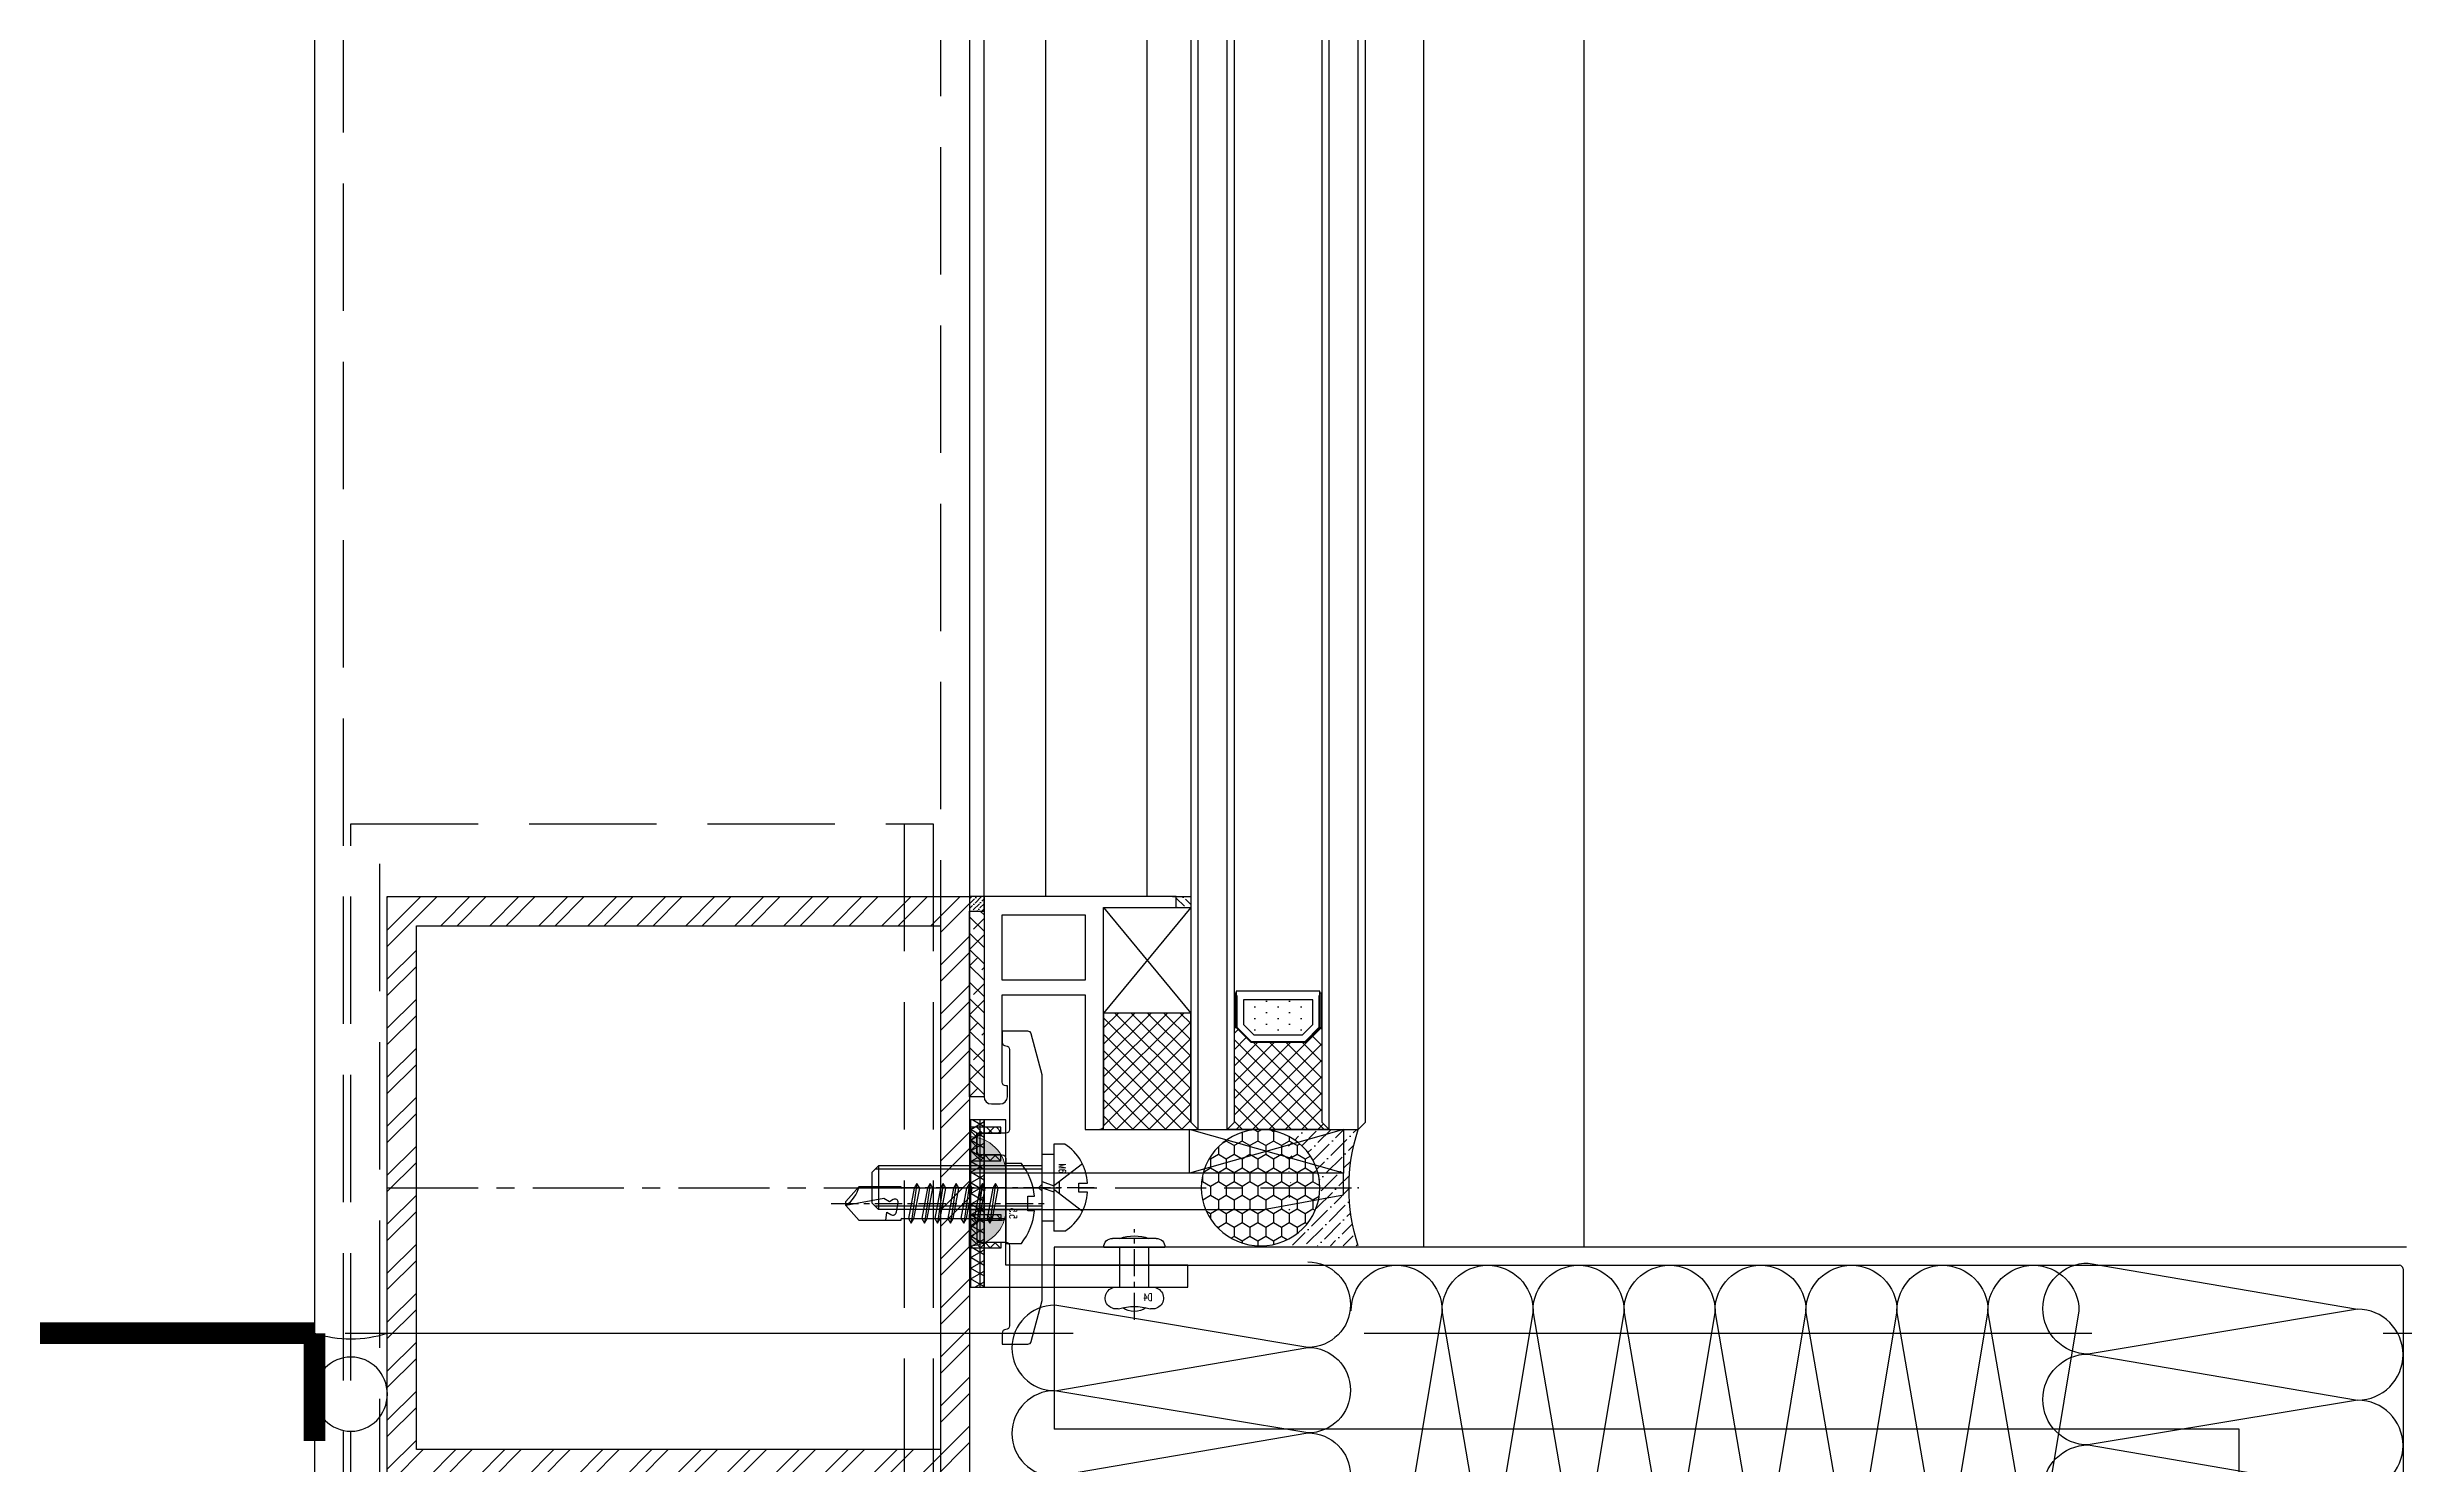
# Model space of a CAD drawing. Extents: x 220580 to 2027826, y -309201 to 71987.
# Drawn here: x 390046.3 to 390370.3, y -165297.4 to -165102.6 of the extents above; entities that cross this region are included whole.
import ezdxf
from ezdxf.enums import TextEntityAlignment as Align

# ---------------------------------------------------------------- set-up
doc = ezdxf.new("R2010")
doc.units = 0
for name, pattern in [('AUSGEZOGEN', [0]), ('CENTER', [2, 1.25, -0.25, 0.25, -0.25]), ('DASH', [0.35, 0.25, -0.1]), ('ZN-CENTER', [2, 1.25, -0.25, 0.25, -0.25]), ('ZN-DASH', [0.35, 0.25, -0.1]), ('ZN-DOT', [0.25, 0, -0.25])]:
    doc.linetypes.add(name, pattern=pattern)
for name, color, linetype in [('!ZN1-填充-8', 8, 'Continuous'), ('!ZN3-玻璃幕墙-4', 4, 'Continuous'), ('!ZN3-铝板幕墙-3', 3, 'Continuous'), ('!ZN4-辅助材料-1', 1, 'Continuous'), ('!ZN4-配件-11', 11, 'Continuous'), ('!ZN5-钢材投影-40', 40, 'Continuous'), ('!ZN5-铝材投影-112', 112, 'Continuous'), ('!ZN5-铝材断面-6', 6, 'Continuous'), ('!ZN6-层高线-8', 8, 'ZN-DOT'), ('!ZN6-虚线-8', 8, 'ZN-DASH'), ('2钢材断面', 2, 'Continuous'), ('A_Hatch', 8, 'Continuous'), ('DIM', 173, 'Continuous'), ('Fill', 8, 'Continuous'), ('ZX', 240, 'CENTER'), ('型材截面颜色', 253, 'Continuous'), ('焊缝', 8, 'Continuous')]:
    doc.layers.add(name, color=color, linetype=linetype)
for name, color, linetype, lineweight in [('0CABR-填充', 8, 'Continuous', 5), ('0CABR-密封材料、垫片', 195, 'Continuous', 9), ('0填充', 8, 'Continuous', 13)]:
    doc.layers.add(name, color=color, linetype=linetype, lineweight=lineweight)
doc.styles.add('DHTEXT-1', font='ROMANS.shx', dxfattribs={"width": 0.7, "bigfont": 'CHINESE.shx'})
doc.dimstyles.new('ZN200', dxfattribs={"dimscale": 200, "dimtxt": 2.5, "dimasz": 1.5, "dimexe": 1, "dimexo": 2, "dimgap": 0.9, "dimtad": 1, "dimdec": 0, "dimdsep": 46, "dimtxsty": 'DHTEXT-1', "dimblk": 'ARCHTICK', "dimcen": 2.5, "dimclrd": 173, "dimclre": 173, "dimclrt": 7, "dimazin": 2, "dimtfac": 1, "dimtdec": 0, "dimtix": 1, "dimtmove": 2, "dimatfit": 3, "dimfxl": 0, "dimtolj": 1, "dimtzin": 0, "dimarcsym": 0})

# ---------------------------------------------------------------- blocks, each defined once
blk = doc.blocks.new('_ArchTick')
at = {"color": 0, "linetype": 'ByBlock', "const_width": 0.4}
blk.add_lwpolyline([(-0.5, -0.5), (0.5, 0.5)], dxfattribs=at)
blk = doc.blocks.new('*D628')
at = {"layer": 'Defpoints', "color": 0, "ltscale": 2, "transparency": 16777216}
for p in [(390241.3005272142, -162879.3509701755), (391326.3661536098, -162879.3509701755), (390241.3005272142, -165279.3509701755)]:
    blk.add_point(p, dxfattribs=at)
at = {"layer": 'DIM', "color": 173, "linetype": 'ByBlock', "lineweight": -2, "ltscale": 2, "transparency": 16777216}
for p, q in [((390641.3005272142, -162879.3509701755), (391526.3661536098, -162879.3509701755)), ((391326.3661536098, -165279.3509701755), (391326.3661536098, -162879.3509701755)), ((390641.3005272142, -165279.3509701755), (391526.3661536098, -165279.3509701755))]:
    blk.add_line(p, q, dxfattribs=at)
at = {"layer": 'DIM', "color": 173, "lineweight": -2, "ltscale": 2, "transparency": 16777216, "xscale": 300, "yscale": 300, "zscale": 300}
for p, rotation in [((391326.3661536098, -162879.3509701755), 90), ((391326.3661536098, -165279.3509701755), 270)]:
    blk.add_blockref('_ArchTick', p, dxfattribs=dict(at, rotation=rotation))
at = {"layer": 'DIM', "color": 7, "ltscale": 2, "transparency": 16777216, "insert": (390896.3661536097, -164079.3509701756), "char_height": 500, "attachment_point": 5, "rotation": 90, "style": 'DHTEXT-1'}
blk.add_mtext('\\A1;2400', dxfattribs=at)
blk = doc.blocks.new('20250822090122')
at = {"layer": 'A_Hatch'}
h = blk.add_hatch(dxfattribs=at)
h.set_pattern_fill('ANSI32', color=256)
h.set_pattern_definition([(45, (-80, -40), (-3.367596045400933, 3.367596045400933), []), (45, (-77.75493500000448, -40), (-3.367596045400933, 3.367596045400933), [])])
h.paths.add_polyline_path([(0, 40), (-80, 40), (-80, -40), (0, -40)])
h.paths.add_polyline_path([(-4, 36), (-4, -36), (-76, -36), (-76, 36)], flags=16)
at = {"layer": '2钢材断面'}
for points in [[(-80, 40), (0, 40), (0, -40), (-80, -40)], [(-76, 36), (-4, 36), (-4, -36), (-76, -36)]]:
    blk.add_lwpolyline(points, close=True, dxfattribs=at)
blk = doc.blocks.new('20230625105620')
at = {"layer": '0CABR-填充'}
h = blk.add_hatch(dxfattribs=at)
h.set_pattern_fill('ANSI38', color=256, scale=0.3, angle=90.00000000000001)
h.set_pattern_definition([(135, (669.6330778690171, -11486.45394119481), (-0.6735192090801863, -0.6735192090801866), []), (225, (669.6330778690171, -11486.45394119481), (-0.6735192090801858, -2.02055762724056), [2.38125, -1.42875])])
h.paths.add_polyline_path([(-5.199999999720603, 3.69999999992433), (-5.199999999953434, 4.500000000203727), (-8.5, 4.499999999970896), (-8.49999999976717, 7.499999999970896), (-5.199999999953434, 7.499999999970896), (-5.199999999953434, 8.300000000017462), (-9.49999999976717, 8.300000000017462), (-9.5, 3.69999999992433)])
h = blk.add_hatch(dxfattribs=at)
h.set_pattern_fill('ANSI38', color=256, scale=0.3, angle=90)
h.set_pattern_definition([(135, (669.6330778690754, -11486.45394119481), (-0.6735192090801865, -0.6735192090801864), []), (225, (669.6330778690754, -11486.45394119481), (-0.6735192090801867, -2.020557627240559), [2.38125, -1.42875])])
h.paths.add_polyline_path([(-5.199999999662396, 3.69999999992433), (-5.199999999895226, 4.500000000203727), (-8.499999999941792, 4.499999999970896), (-8.499999999708962, 7.499999999970896), (-5.199999999895226, 7.499999999970896), (-5.199999999895226, 8.300000000017462), (-9.499999999708962, 8.300000000017462), (-9.499999999941792, 3.69999999992433)])
h = blk.add_hatch(dxfattribs=at)
h.set_pattern_fill('ANSI38', color=256, scale=0.3, angle=90.00000000000001)
h.set_pattern_definition([(135, (669.6330778687843, -11498.45394119481), (-0.6735192090801863, -0.6735192090801866), []), (225, (669.6330778687843, -11498.45394119481), (-0.6735192090801858, -2.02055762724056), [2.38125, -1.42875])])
h.paths.add_polyline_path([(-5.199999999953434, -8.30000000007567), (-5.200000000186265, -7.499999999796273), (-8.50000000023283, -7.500000000029104), (-8.5, -4.500000000029104), (-5.200000000186265, -4.500000000029104), (-5.200000000186265, -3.699999999982538), (-9.5, -3.699999999982538), (-9.50000000023283, -8.30000000007567)])
h = blk.add_hatch(dxfattribs=at)
h.set_pattern_fill('ANSI38', color=256, scale=0.3, angle=90)
h.set_pattern_definition([(135, (669.6330778688425, -11498.45394119481), (-0.6735192090801865, -0.6735192090801864), []), (225, (669.6330778688425, -11498.45394119481), (-0.6735192090801867, -2.020557627240559), [2.38125, -1.42875])])
h.paths.add_polyline_path([(-5.199999999895226, -8.30000000007567), (-5.200000000128057, -7.499999999796273), (-8.500000000174623, -7.500000000029104), (-8.499999999941792, -4.500000000029104), (-5.200000000128057, -4.500000000029104), (-5.200000000128057, -3.699999999982538), (-9.499999999941792, -3.699999999982538), (-9.500000000174623, -8.30000000007567)])
at = {"layer": '!ZN4-辅助材料-1'}
for points in [[(-5.199999999662396, 3.69999999992433), (-5.199999999895226, 4.500000000203727), (-8.499999999941792, 4.499999999970896), (-8.499999999708962, 7.499999999970896), (-5.199999999895226, 7.499999999970896), (-5.199999999895226, 8.300000000017462), (-9.499999999708962, 8.300000000017462), (-9.499999999941792, 3.69999999992433), (-5.199999999662396, 3.69999999992433)], [(-5.199999999662396, -3.700000000215368), (-5.199999999895226, -4.500000000261934), (-8.499999999941792, -4.500000000261934), (-8.499999999708962, -7.500000000029104), (-5.199999999895226, -7.500000000261934), (-5.199999999895226, -8.30000000007567), (-9.499999999708962, -8.30000000007567), (-9.499999999941792, -3.699999999982538), (-5.199999999662396, -3.700000000215368)]]:
    blk.add_lwpolyline(points, dxfattribs=at)
at = {"layer": '!ZN5-铝材投影-112'}
blk.add_lwpolyline([(-4.499999999767169, 3.999999999970896), (-4.5, -4.000000000029104, -0.4142135623702536), (-4.999999999767169, -4.500000000029104), (-7.999999999767169, -4.500000000029104, 0.414213562373095), (-8.49999999976717, -5.000000000029104), (-8.49999999976717, -7.000000000029104, 0.414213562373095), (-7.999999999767169, -7.500000000029104), (-4.499999999476131, -7.500000000025466, -0.414213562373095), (-3.999999999476131, -8.000000000025466), (-3.999999999476131, -19.00000000002547, -0.414213562373095), (-4.499999999476131, -19.50000000002547, 0.414213562373095), (-4.999999999476131, -20.00000000002547), (-4.999999999476131, -21.50000000002547), (-1.491358648519963, -21.5000000000291, 0.3394542588629411), (-1.008395735407248, -21.12940952254576), (0.5, -15.5000000000291), (0.5, -0.5000000000291038), (0, -2.91038304567337e-11), (0.5, 0.4999999999708962), (0.5000000002328306, 15.4999999999709), (-1.008395735174417, 21.12940952248755, 0.3394542588629411), (-1.491358648519963, 21.4999999999709), (-4.999999999476131, 21.49999999996726), (-4.999999999476131, 19.99999999996726, 0.414213562373095), (-4.499999999476131, 19.49999999996726, -0.414213562373095), (-3.999999999476131, 18.99999999996726), (-3.999999999476131, 7.999999999967258, -0.414213562373095), (-4.499999999476131, 7.499999999967258), (-7.999999999767169, 7.499999999970896, 0.414213562373095), (-8.49999999976717, 6.999999999970896), (-8.49999999976717, 4.999999999970896, 0.414213562373095), (-7.999999999767169, 4.499999999970896), (-4.999999999767169, 4.499999999970896, -0.4142135623688329), (-4.499999999767169, 3.999999999970896)], format="xyb", close=True, dxfattribs=at)
at = {"layer": '0CABR-密封材料、垫片'}
for points in [[(-5.199999999720603, 3.69999999992433), (-5.199999999953434, 4.500000000203727), (-8.5, 4.499999999970896), (-8.49999999976717, 7.499999999970896), (-5.199999999953434, 7.499999999970896), (-5.199999999953434, 8.300000000017462), (-9.49999999976717, 8.300000000017462), (-9.5, 3.69999999992433), (-5.199999999720603, 3.69999999992433)], [(-5.199999999720603, -3.700000000215368), (-5.199999999953434, -4.500000000261934), (-8.5, -4.500000000261934), (-8.49999999976717, -7.500000000029104), (-5.199999999953434, -7.500000000261934), (-5.199999999953434, -8.30000000007567), (-9.49999999976717, -8.30000000007567), (-9.5, -3.699999999982538), (-5.199999999720603, -3.700000000215368)]]:
    blk.add_lwpolyline(points, dxfattribs=at)
blk = doc.blocks.new('*U1907')
at = {"linetype": 'ByBlock', "ltscale": 10}
for p, q in [((-5.512308570388996, 3.264313849224891), (-1.5997600624396, 0.2324707128979036)), ((-3.099760062443238, 5.999999999999091), (-1.5997600624396, 5.999999999999091)), ((-1.5997600624396, -5.999999999999091), (-1.5997600624396, 5.999999999999091)), ((-1.5997600624396, -4.620044984873882), (-1.5997600624396, 4.620044984872013)), ((-1.5997600624396, 4.620044984872013), (0, 4.620044984872013)), ((0, 4.620044984872013), (0, -4.620044984873882)), ((-6.199760062438145, 0.5999999999958163), (-4.999760062433779, 0.5999999999976353)), ((-4.999760062433779, 0.5999999999976353), (-4.999760062433779, -0.5999999999994543)), ((-2.359507198434585, 0.8212005739923881), (-2.359507198434585, -0.8212005739890408)), ((0, -9.343636975245317e-13), (-1.5997600624396, 0.5822434348437788)), ((2.220446049250313e-16, 3.000000000002645), (22.5002399375644, 3.000000000000339)), ((2.220446049250313e-16, 2.55000000000389), (22.95023993756877, 2.549999999997793)), ((22.50023993756076, -2.999999999986928), (22.50023993755713, 3.000000000014891)), ((22.50023993755713, 3.000000000014891), (23.40023993755858, 2.100000000013436)), ((23.40023993756222, -2.100000000009119), (23.40023993755858, 2.100000000013436)), ((-4.999760062433779, -0.5999999999994543), (-6.200041946336569, -0.6000000000067303)), ((-5.512308570388996, -3.264313849219434), (-1.5997600624396, -0.2324707128950645)), ((-0.0001236077368957922, -0.834518847842471), (-1.599883670176496, -0.2522754129977578)), ((0, -2.549999999996544), (22.95023993757604, -2.549999999997114)), ((2.220446049250313e-16, -2.999999999997355), (22.50023993756804, -2.999999999999661)), ((22.50023993755713, -3.000000000014213), (23.40023993755858, -2.100000000012757)), ((-3.0997600624396, -5.999999999999091), (-1.5997600624396, -5.999999999999091)), ((0, -4.620044984873882), (-1.5997600624396, -4.620044984873882))]:
    blk.add_line(p, q, dxfattribs=at)
at = {"color": 0, "linetype": 'ZN-CENTER', "ltscale": 3}
blk.add_line((-7.149760062439595, 2.968965134506063e-13), (25.2002399375604, 2.456684181638768e-12), dxfattribs=at)
at = {"linetype": 'ByBlock', "ltscale": 10}
for centre, radius, start, end in [((0.6289204536260513, 0.2696463704114649), 6.836666666661672, 123.0516276806388, 177.2303399897559), ((0.6289204536260513, -0.2696463704151029), 6.836666666662514, 182.7696600102441, 236.9483723193611)]:
    blk.add_arc(centre, radius, start, end, dxfattribs=at)
at = {"layer": 'Defpoints', "color": 0, "ltscale": 10, "style": 'DHTEXT-1', "width": 0.7}
blk.add_text('M6', height=1, rotation=90, dxfattribs=at).set_placement((-2.254738332375523, -2.651439335049475), align=Align.CENTER)
blk = doc.blocks.new('16胶缝')
at = {"layer": '!ZN1-填充-8', "ltscale": 0.1}
h = blk.add_hatch(dxfattribs=at)
h.set_pattern_fill('HONEY', color=256, scale=10, style=0)
h.set_pattern_definition([(4.818975183877585e-15, (-19679.56000236233, -11324.37131966545), (1.875, 1.08253175), [1.25, -2.5]), (120, (-19679.56000236233, -11324.37131966545), (-1.874999995903225, 1.082531757095823), [1.249999999999998, -2.499999999999997]), (60.00000000000003, (-19679.56000236233, -11324.37131966545), (4.096775418904741e-09, 2.165063507095822), [-2.499999999999998, 1.249999999999999])])
edge = h.paths.add_edge_path()
edge.add_ellipse((8.000000000182808, 13.40127735032729), major_axis=(-1.852811262691897e-12, -8.148750109612592), ratio=0.9817456533069091, start_angle=0, end_angle=360)
h = blk.add_hatch(dxfattribs=at)
h.set_pattern_fill('ANSI36', color=256, scale=10, style=0)
h.set_pattern_definition([(45.00000000000003, (-19679.575386873, -11324.37131966545), (0.6629126073623883, 2.430679560328756), [3.125, -0.625, 0, -0.625])])
edge = h.paths.add_edge_path()
edge.add_ellipse((8.015384510843433, 13.40127735032729), major_axis=(0.8733517820453444, 8.103544729698486), ratio=0.9813319895029027, start_angle=124.6262873536864, end_angle=247.3977371599691, ccw=False)
edge.add_arc((0.0005942590132690384, 10.19757702908555), 1.197577176534192, 269.97156881858757, 324.48671338471985, ccw=False)
edge.add_line((1.455191522836685e-11, 8.999999999992724), (1.091393642127514e-11, -1.818989403545856e-12))
edge.add_arc((8.000000000015461, -24.92179927315374), 26.17434008740905, 432.2031562990745, 467.7968437009381, ccw=False)
edge.add_line((16.00000000001455, 0), (16.00000000001091, 9.000000000003638))
edge.add_arc((16.00645417175474, 10.22705133927502), 1.227068313314542, 216.5905572920867, 269.6986325029304, ccw=False)
at = {"layer": '!ZN4-辅助材料-1', "color": 1, "ltscale": 0.1}
blk.add_arc((8.000000000014552, -24.92179927313555), 26.17434008739207, 72.20315629866607, 107.7968437013339, dxfattribs=at)
blk.add_ellipse((8.000000000182808, 13.40127735032729), major_axis=(-1.852811262691897e-12, -8.148750109612592), ratio=0.9817456533069091, dxfattribs=at)
blk.add_point((8.000000000014552, 7.275957614183426e-12), dxfattribs=at)
blk = doc.blocks.new('胶缝断面')
at = {"color": 7, "ltscale": 0.1, "extrusion": (0, 0, -1), "zscale": -1, "rotation": 180}
blk.add_blockref('16胶缝', (8, 5.456968210637569e-12), dxfattribs=at)
blk = doc.blocks.new('20230625110549')
at = {"layer": '!ZN1-填充-8', "ltscale": 20}
h = blk.add_hatch(color=256, dxfattribs=at)
h.dxf.hatch_style = 1
h.paths.add_polyline_path([(0, 5), (0, 0), (5, 0, 0.4142135623730951)])
at = {"layer": '0CABR-填充', "ltscale": 20}
blk.add_line((0, 0), (0, 5), dxfattribs=at)
blk.add_arc((0, 0), 5, 0, 90, dxfattribs=at)
blk = doc.blocks.new('20250822103150', base_point=(-89262.55327602196, -87415.13117897836))
at = {"layer": '!ZN4-辅助材料-1'}
blk.add_lwpolyline([(-89131.15327524142, -87413.13117784284), (-89152.31959590278, -87413.13230322828), (-89152.31959575377, -87407.13276996238), (-89131.15327509241, -87407.13164457693), (-89131.15327524142, -87413.13117784284), (-89152.31959575377, -87407.13276996238), (-89131.15327509241, -87407.13164457693), (-89152.31959590278, -87413.13230322828)], dxfattribs=at)
at = {"layer": '!ZN5-钢材投影-40'}
blk.add_lwpolyline([(-89142.15327716633, -87418.13194908516), (-89131.15327524142, -87416.13194908516), (-89131.15327524142, -87413.13117784284), (-89182.55327602196, -87413.13117784284), (-89182.55327602196, -87418.13117784284), (-89142.14942095472, -87418.13117784284)], close=True, dxfattribs=at)
at = {"layer": '0CABR-填充', "ltscale": 20}
blk.add_blockref('20230625110549', (-89182.55327602196, -87413.13117784284), dxfattribs=at)
at = {"layer": '0CABR-填充', "ltscale": 20, "xscale": -1, "rotation": 180}
blk.add_blockref('20230625110549', (-89182.55327602196, -87418.1311778428), dxfattribs=at)
blk = doc.blocks.new('20240131155736')
at = {"layer": '!ZN1-填充-8'}
h = blk.add_hatch(dxfattribs=at)
h.set_pattern_fill('ANSI36', color=256, scale=0.5, angle=270, style=0)
h.set_pattern_definition([(315, (4155.516182055328, -11794.82250172619), (1.543481520808761, -0.4209495056751171), [1.984375, -0.396875, 0, -0.396875])])
h.paths.add_polyline_path([(-0.7497986001617392, 0.7500036128367356), (-0.7497986001617392, -0.7500036128367356), (1.250202532093681, -0.7500036128367356), (1.250202532093681, 0.7500036128367356)])
at = {"layer": '!ZN4-辅助材料-1', "linetype": 'AUSGEZOGEN'}
blk.add_line((-1.250202532108233, 0.749996387068677), (1.250202532108233, 0.7500036128367356), dxfattribs=at)
blk = doc.blocks.new('20240131160147')
at = {"layer": '!ZN5-铝材断面-6'}
blk.add_lwpolyline([(-3.359996820086963, 1.24972521692689), (-3.360017300714389, 19.749725232934), (-0.8600173007143894, 19.749725232934), (-0.8599968200869625, -10.750274787526), (9.139988671027822, -10.75027476862306), (9.139988671027822, -12.25027476862306), (-17.2600001134706, -12.25027476875402), (-17.2600001134706, 15.24972523121687, -0.414213562373095), (-16.2600001134706, 16.24972523121687), (-15.06000012539153, 16.24972523121687, -0.414213562373095), (-14.06000012539153, 15.24972523121687), (-14.06000012539153, 13.74972523121687), (-14.2600001134706, 13.74972523121687, 0.414213562373095), (-14.7600001134706, 13.24972523121687), (-14.7600001134706, 1.249725235698861)], format="xyb", close=True, dxfattribs=at)
blk.add_lwpolyline([(-14.7600001134706, -0.7502747643011389), (-14.7600001134706, -9.750274768754025), (-3.359996820086963, -9.750274787525996), (-3.359996820086963, -0.7502747830731096)], close=True, dxfattribs=at)
at = {"layer": '!ZN1-填充-8', "ltscale": 50, "xscale": -1, "rotation": 180}
blk.add_blockref('20240131155736', (9.889797354408074, -11.50027115578996), dxfattribs=at)
blk = doc.blocks.new('20250822102610', base_point=(-89164.55327459493, -87453.63117898782))
at = {"layer": '!ZN1-填充-8'}
h = blk.add_hatch(dxfattribs=at)
h.set_pattern_fill('ANSI37', color=256, angle=-1.272221872585407e-14, style=0)
h.set_pattern_definition([(44.99999999999999, (0, 0), (-1.122532015133644, 1.122532015133644), []), (135, (0, 0), (-1.122532015133644, -1.122532015133644), [])])
edge = h.paths.add_edge_path()
edge.add_line((-89165.05327484866, -87423.13117512563), (-89151.55327484867, -87423.13118085341))
edge.add_line((-89151.55327484867, -87423.13118085341), (-89152.55327484867, -87424.13118000627))
edge.add_line((-89152.55327484867, -87424.13118000627), (-89152.55327484867, -87439.13118438769))
edge.add_line((-89152.55327484867, -87439.13118438769), (-89164.55327484867, -87439.13117682973))
edge.add_line((-89164.55327484867, -87439.13117682973), (-89164.55327484867, -87423.63117784967))
edge.add_arc((-89165.05327484867, -87423.63117512563), 0.5000000000074204, 359.9996878473482, 449.9999999983324)
at = {"layer": '!ZN1-填充-8', "ltscale": 100}
for p, q in [((-89152.5532746931, -87453.63117898782), (-89164.55327484867, -87439.13117682973)), ((-89164.55327459493, -87453.63117898782), (-89152.55327484867, -87439.13118438756))]:
    blk.add_line(p, q, dxfattribs=at)
at = {"layer": '!ZN4-辅助材料-1', "linetype": 'AUSGEZOGEN'}
blk.add_lwpolyline([(-89165.05327484866, -87423.13117512563), (-89151.55327484867, -87423.13118085341), (-89152.55327484867, -87424.13118000627), (-89152.55327484867, -87439.13118438769), (-89164.55327484867, -87439.13117682973), (-89164.55327484867, -87423.63117784967, 0.4142151580810171), (-89165.05327484866, -87423.13117512563), (-89165.05327484866, -87423.13117512563)], format="xyb", dxfattribs=at)
blk.add_lwpolyline([(-89152.55327484867, -87439.13118438768), (-89164.55327467559, -87439.13117716176), (-89164.55327469764, -87442.13117353823)], dxfattribs=at)
blk.add_lwpolyline([(-89164.55327459965, -87439.13117716176), (-89164.55327459493, -87453.63117898782), (-89152.5532746931, -87453.63117898782), (-89152.55327469783, -87439.13117716176)], close=True, dxfattribs=at)
blk = doc.blocks.new('20250822103338', base_point=(-89182.55327602196, -87455.13117897836))
at = {"layer": '0填充'}
h = blk.add_hatch(dxfattribs=at)
h.set_pattern_fill('ANSI38', color=256, angle=360, style=0)
h.set_pattern_definition([(45, (0, 0), (-1.122532015133644, 1.122532015133644), []), (134.9999999999999, (0, 0), (-3.367596045400932, 1.122532015133645), [3.96875, -2.38125])])
h.paths.add_polyline_path([(-89182.553276022, -87453.13117897836), (-89180.55327602198, -87453.13117897836), (-89180.55327602211, -87427.6311789784), (-89182.55327602211, -87427.6311789784)])
at = {"layer": '型材截面颜色', "ltscale": 60}
h = blk.add_hatch(dxfattribs=at)
h.set_pattern_fill('ANSI36', color=256, scale=0.3, angle=90.00000000000001)
h.set_pattern_definition([(135, (0, 0), (-0.9260889124852567, 0.2525697034050699), [1.190625, -0.238125, 0, -0.238125])])
h.paths.add_polyline_path([(-89182.55327602196, -87455.13117898106), (-89182.55327602196, -87453.13104161006), (-89180.55326710995, -87453.1311102956), (-89180.55326710995, -87455.13124766659)])
at = {"layer": '!ZN4-辅助材料-1'}
for points in [[(-89180.55327602195, -87427.6311789784), (-89182.55327602195, -87427.6311789784), (-89182.55327602196, -87453.13117897836), (-89180.55327602196, -87453.13117897836)], [(-89182.55327602196, -87455.13117897836), (-89182.55327602196, -87453.13104160737), (-89180.55326570052, -87453.13103338321), (-89180.55326570052, -87455.1311707542)]]:
    blk.add_lwpolyline(points, close=True, dxfattribs=at)
at = {"layer": '0CABR-密封材料、垫片'}
blk.add_lwpolyline([(-89180.55327602195, -87427.6311789784), (-89182.55327602195, -87427.6311789784), (-89182.55327602196, -87455.13117897836), (-89180.55327602196, -87455.13117897836)], close=True, dxfattribs=at)
blk = doc.blocks.new('20250822103828')
at = {"layer": '!ZN4-辅助材料-1', "ltscale": 100}
for name, p in [('20250822102610', (18.40000010126096, 1.499999990541255)), ('20250822103338', (0, 0))]:
    blk.add_blockref(name, p, dxfattribs=at)
at = {"layer": '!ZN6-虚线-8', "ltscale": 50}
blk.add_blockref('20240131160147', (19.26000011348515, 12.25027476875402), dxfattribs=at)
blk = doc.blocks.new('*U789')
at = {"color": 0, "linetype": 'CENTER', "ltscale": 3}
blk.add_line((23.99999999999994, 2.188255855140087e-07), (-5.914909539480056, -1.533137051807418e-07), dxfattribs=at)
at = {"linetype": 'ByBlock', "ltscale": 10}
for p, q in [((0, 2.084999581674395), (14.28830168384373, 2.085001969002848)), ((1.419619596213958, 2.729999885991237), (2.200602679755074, -2.730000114008757)), ((3.219619596213958, 2.729999881768008), (4.000602679755074, -2.730000118231986)), ((5.019619596213958, 2.729999877544779), (5.800602679755074, -2.730000122455214)), ((6.819619596213958, 2.729999873321551), (7.600602679755074, -2.730000126678443)), ((8.619619596213958, 2.729999869098322), (9.400602679755075, -2.730000130901672)), ((10.41961959621396, 2.729999864875094), (11.20060267975507, -2.7300001351249)), ((12.21961959621396, 2.729999860651865), (13.00060267975507, -2.730000139348129)), ((14.28834179297628, -2.085001744372565), (0, -2.084999717997933))]:
    blk.add_line(p, q, dxfattribs=at)
blk.add_lwpolyline([(-3.944271909999143, 1.000000079036682, -0.137385347329328), (-2.123903424387548, 5.500000079036611), (1.77635683940025e-15, 5.500000079036611), (1.77635683940025e-15, -5.499999920963375), (-2.123903424387548, -5.499999920963375, -0.137385347329328), (-3.944271909999143, -0.9999999209634319), (-2.999999999999998, -0.9999999209633751), (-2.999999999999998, 1.000000079036639)], format="xyb", close=True, dxfattribs=at)
for points in [[(1.828211756127738, -2.085000114008789), (1.047228672586622, 2.084999885991241), (1.419619596213901, 2.729999885991095), (1.792010519841123, 2.084999885991241), (2.57299360338241, -2.085000114008761), (2.200602679755074, -2.730000114008771)], [(3.628211756127738, -2.085000118232018), (2.847228672586622, 2.084999881768012), (3.219619596213901, 2.729999881767866), (3.592010519841123, 2.084999881768012), (4.37299360338241, -2.085000118231989), (4.000602679755074, -2.730000118232)], [(5.428211756127738, -2.085000122455247), (4.647228672586622, 2.084999877544783), (5.019619596213901, 2.729999877544637), (5.392010519841123, 2.084999877544783), (6.17299360338241, -2.085000122455218), (5.800602679755074, -2.730000122455229)], [(7.228211756127738, -2.085000126678475), (6.447228672586622, 2.084999873321555), (6.819619596213901, 2.729999873321409), (7.192010519841123, 2.084999873321555), (7.97299360338241, -2.085000126678447), (7.600602679755074, -2.730000126678457)], [(9.028211756127739, -2.085000130901704), (8.247228672586623, 2.084999869098326), (8.619619596213902, 2.72999986909818), (8.992010519841124, 2.084999869098326), (9.77299360338241, -2.085000130901676), (9.400602679755075, -2.730000130901686)], [(10.82821175612774, -2.085000135124933), (10.04722867258662, 2.084999864875098), (10.4196195962139, 2.729999864874951), (10.79201051984112, 2.084999864875098), (11.57299360338241, -2.085000135124904), (11.20060267975507, -2.730000135124914)], [(12.62821175612774, -2.085000139348161), (11.84722867258662, 2.084999860651869), (12.2196195962139, 2.729999860651723), (12.59201051984112, 2.084999860651869), (13.37299360338241, -2.085000139348133), (13.00060267975507, -2.730000139348143)]]:
    blk.add_lwpolyline(points, close=True, dxfattribs=at)
for points in [[(14.28755614132959, -2.084999790480305, -0.414213562373095), (14.44551068678416, -2.242954335934877), (14.44551068678416, -2.321931608662732), (20.17706341883141, -2.321931608662732), (21.99999672497771, -0.2620664843346907), (21.99999672497771, 0.2620669033741529), (20.1770634188305, 2.321932027703048), (14.44551068678416, 2.321932027703616), (14.44551068678416, 2.242954754974284, -0.414213562373095), (14.28755614132959, 2.085000209519654)], [(16.51287844574838, -2.321931608662732), (16.35611659158181, -1.195959136936376), (15.82661205339483, -1.523970797760166, -0.5304615897786895), (15.03442566961419, -1.169417307181045), (14.81075563571315, 0.0990784896746442, -0.6513157956771675), (15.47433833661651, 0.5440859063701903), (16.0012324895205, 0.2109028390927443), (16.76803563861736, 0.6608451827776259), (21.99999672497771, -0.2620664843346907, -0.2012259957209903), (20.1770634188305, 2.321932027703048)]]:
    blk.add_lwpolyline(points, format="xyb", dxfattribs=at)
at = {"layer": 'Defpoints', "color": 0, "ltscale": 10, "style": 'DHTEXT-1', "width": 0.7}
blk.add_text('5.5', height=1, rotation=90, dxfattribs=at).set_placement((-0.4943080637851551, -1.360906537433093), align=Align.CENTER)
blk = doc.blocks.new('*U790')
at = {"linetype": 'ByBlock', "lineweight": -2, "ltscale": 10}
for p, q in [((0, 4.200000000000099), (0, -4.199999999999992)), ((-1.19999999999709, -2.999999999995627), (-1.19999999999709, 2.999999999995733)), ((5.50000000054162, 2.000000000000053), (0, 2.000000000000053)), ((5.50000000054162, 2.500000000000053), (5.50000000054162, -2.499999999999947)), ((5.50000000054162, -1.999999999999947), (0, -1.999999999999947))]:
    blk.add_line(p, q, dxfattribs=at)
at = {"color": 0, "linetype": 'CENTER', "ltscale": 3}
blk.add_line((10.0124521631674, 5.329070518200751e-14), (-2.451370260241674, 5.329070518200751e-14), dxfattribs=at)
at = {"linetype": 'ByBlock', "lineweight": -2, "ltscale": 10}
for centre, radius, start, end in [((0, 2.999999999995733), 1.2, 90, 180), ((7.00000000054162, 2.500000000000053), 1.5, 348.4480414647314, 180), ((4.415117063422031, -3.584688101909705e-12), 5.96066603962293, 160.3950489643864, 199.6049510356135), ((16.16515139045397, 5.329070518200751e-14), 8, 164.3308475018224, 195.6691524981776), ((6.186535024229231, -0.0009536892320660684), 2.672094166157843, 323.2266208412516, 36.78433105121244), ((0, -2.999999999995627), 1.2, 180, 270), ((7.00000000054162, -2.499999999999947), 1.5, 180, 11.5519585352685)]:
    blk.add_arc(centre, radius, start, end, dxfattribs=at)
at = {"layer": 'Defpoints', "color": 0, "ltscale": 10, "style": 'DHTEXT-1', "width": 0.7}
blk.add_text('D4', height=1, rotation=90, dxfattribs=at).set_placement((7.370543652128534, -1.846676056511448), align=Align.CENTER)
blk = doc.blocks.new('20180403.16475379')
at = {"layer": '!ZN1-填充-8', "ltscale": 2}
blk.add_hatch(color=8, dxfattribs=at).paths.add_polyline_path([(1.000034899334423e-08, -6), (1.000034899334423e-08, 0), (6.000000010000349, 0, -0.4142135623730951)])
blk.add_lwpolyline([(1.000034899334423e-08, 0), (1.000034899334423e-08, -6, 0.414213562373095), (6.000000010000349, 0)], format="xyb", dxfattribs=at)
blk = doc.blocks.new('20250910130618')
at = {"layer": '!ZN5-钢材投影-40', "ltscale": 1000}
for p, q in [((111.0017149738742, 0), (111.0017149738742, -20)), ((191.0017149738705, 0), (191.0017149738778, -20))]:
    blk.add_line(p, q, dxfattribs=at)
at = {"layer": '!ZN6-虚线-8', "color": 8, "linetype": 'ZN-DASH', "ltscale": 70}
for p, q in [((111.0017149738742, 0), (111.0017149738669, 149.9999999999854)), ((111.0017149738815, 150), (191.0017149738633, 150)), ((115.0017149738742, -20), (115.0017149738596, 149.9999999999854)), ((187.0017149738633, 149.9999999999854), (187.0017149738633, -20)), ((191.0017149738633, 149.9999999999854), (191.0017149738705, 0))]:
    blk.add_line(p, q, dxfattribs=at)
at = {"layer": '焊缝', "ltscale": 1000, "elevation": -1.078624396247179e-10}
blk.add_lwpolyline([(111.0017149738705, -14.00000024508336, -0.1315798025015422), (114, -14.80384757729189, 0.2679491924311229), (111, -20, -0.5773502691896255), (120, -14.80384757729189, 0.2679491924311229), (117, -20, -0.5773502691896255), (126, -14.80384757729189, 0.2679491924311229), (123, -20, -0.5773502691896255), (132, -14.80384757729189, 0.2679491924311229), (129, -20, -0.5773502691896255), (138, -14.80384757729189, 0.2679491924311229), (135, -20, -0.5773502691896255), (144, -14.80384757729189, 0.2679491924311229), (141, -20, -0.5773502691896255), (150, -14.80384757729189, 0.2679491924311229), (147, -20, -0.5773502691896255), (156, -14.80384757729189, 0.2679491924311229), (153, -20, -0.5773502691896255), (162, -14.80384757729189, 0.2679491924311229), (159, -20, -0.5773502691896255), (168, -14.80384757729189, 0.2679491924311229), (165, -20, -0.5773502691896255), (174, -14.80384757729189, 0.2679491924311229), (171, -20, -0.5773502691896255), (180, -14.80384757729189, 0.2679491924311229), (177, -20, -0.9999999999999999), (189, -20)], format="xyb", dxfattribs=at)
at = {"layer": '!ZN3-玻璃幕墙-4', "xscale": -1, "rotation": 270}
blk.add_blockref('20180403.16475379', (111.0017149638697, -20.00000000999717), dxfattribs=at)
at = {"layer": '!ZN3-玻璃幕墙-4', "rotation": 90}
blk.add_blockref('20180403.16475379', (191.001714983875, -20.00000000999717), dxfattribs=at)
blk = doc.blocks.new('室内胶缝示意')
at = {"ltscale": 0.1}
blk.add_arc((-4.999999999869033, 15.57612454575161), 16.35896255462005, 252.2031562995401, 287.7968437004599, dxfattribs=at)
at = {"ltscale": 0.1, "extrusion": (0, 0, -1)}
blk.add_ellipse((-4.990384680597344, -8.375798344054544), major_axis=(-3.911665190393874e-10, 5.092968818538793), ratio=0.981745653301395, dxfattribs=at)
blk = doc.blocks.new('*U796')
at = {"layer": '!ZN1-填充-8'}
h = blk.add_hatch(dxfattribs=at)
h.set_pattern_fill('ANSI37', color=256, scale=0.5, style=0)
h.set_pattern_definition([(45, (6, 0), (-1.122532015133644, 1.122532015133644), []), (135, (6, 0), (-1.122532015133644, -1.122532015133644), [])])
h.paths.add_polyline_path([(1.029468876367901e-06, 5.00000102652325), (1.029468876367901e-06, 19.00000102652371), (1.000001029469331, 18.00000102652325), (14.00000102946797, 18.00000102652325), (14.00000102946797, 17.75000102652325), (12.00000102946797, 15.75000102652325), (12.00000102946797, 8.250001026523705), (14.00000102946797, 6.250001026523705), (14.00000102946797, 6.000001026523705), (1.000001029469331, 6.000001026523705)])
h = blk.add_hatch(dxfattribs=at)
h.set_pattern_fill('DOTS', color=8, angle=-1.272221872585407e-14, style=0)
h.set_pattern_definition([(0, (6, 0), (0.7937500000000003, 1.5875), [0, -1.5875])])
h.paths.add_polyline_path([(13.00000246392847, 15.33578673215879), (13.00000246392847, 8.664213388665985), (14.4142185169444, 7.24999733565005), (17.80000246392865, 7.24999733565005), (17.80000246392865, 16.74999733565005), (14.41421306741995, 16.74999733565005)])
for points in [[(18.75000205893684, 17.99999999999977), (14.00000205893684, 17.99999999999977), (14.00000205893684, 17.74999999999977), (18.75000205893684, 17.74999999999977)], [(18.75000205893684, 6.249999999999773), (14.00000205893684, 6.249999999999773), (14.00000205893684, 5.999999999999773), (18.75000205893684, 5.999999999999773)]]:
    blk.add_hatch(color=256, dxfattribs=at).paths.add_polyline_path(points)
for p, q in [((2.058937752735802e-06, 22.99999999999977), (772.0000009975647, 23.00000000002276)), ((1.029468876367901e-06, 19.00000102946865), (771.9999999680958, 19.00000102949163)), ((1.029468876367901e-06, 4.999999091356358), (771.9999999680958, 4.99999909137934)), ((2.058937752735801e-06, 1.000000120825234), (772.0000009975647, 1.000000120848217))]:
    blk.add_line(p, q, dxfattribs=at)
at = {"layer": '!ZN3-玻璃幕墙-4'}
for points in [[(772.0000009975647, 24.00000000002276), (1.000002058937753, 23.99999999999977), (2.058937752735802e-06, 22.99999999999977), (2.058937752735801e-06, 18.99999999999977), (1.000002058937753, 17.99999999999977), (772.0000009975647, 18.00000000002276)], [(772.0000009975652, 6.000000000022755), (1.000002058937298, 5.999999999999773), (2.058936843241099e-06, 4.999999999999773), (2.058935933746397e-06, 0.9999999999997726), (1.000002058935479, 0), (772.0000009975652, 2.45745468081173e-11)]]:
    blk.add_lwpolyline(points, dxfattribs=at)
at = {"layer": '!ZN4-辅助材料-1'}
for points in [[(1.029468876367901e-06, 5.00000102652325), (1.029468876367901e-06, 19.00000102652371), (1.000001029469331, 18.00000102652325), (14.00000102946797, 18.00000102652325), (14.00000102946797, 17.75000102652325), (12.00000102946797, 15.75000102652325), (12.00000102946797, 8.250001026523705), (12.00000102946797, 8.250001026523705), (14.00000102946797, 6.250001026523705), (14.00000102946797, 6.000001026523705), (1.000001029469331, 6.000001026523705), (1.029468876367901e-06, 5.00000102652325)], [(12.00000205893639, 15.74999993958727), (12.00000205893639, 8.250000060412503), (14.00000205893639, 6.250000060412503), (19.00000205893639, 6.250000060412503), (19.00000205893639, 17.7500000604125), (14.00000205893639, 17.7500000604125)], [(13.00000246392847, 15.33578673215879), (13.00000246392847, 8.664213388665985), (14.4142185169444, 7.24999733565005), (17.80000246392865, 7.24999733565005), (17.80000246392865, 16.74999733565005), (14.41421306741995, 16.74999733565005)], [(18.75000205893684, 17.99999999999977), (14.00000205893684, 17.99999999999977), (14.00000205893684, 17.74999999999977), (18.75000205893684, 17.74999999999977)], [(18.75000205893684, 6.249999999999773), (14.00000205893684, 6.249999999999773), (14.00000205893684, 5.999999999999773), (18.75000205893684, 5.999999999999773)]]:
    blk.add_lwpolyline(points, close=True, dxfattribs=at)
blk.add_lwpolyline([(18.40000141310247, 17.74999853286067), (18.40000141310247, 17.65000006041237), (14.04142182915984, 17.65000006041237), (12.09999785437094, 15.70857608562369), (12.09999785437094, 8.291423709387573), (14.04142303089793, 6.349998532860582), (18.40000205893648, 6.349998532860582), (18.40000205893648, 6.250000060412503), (18.40000205893648, 6.349998532860582)], dxfattribs=at)
at = {"layer": 'Defpoints', "color": 250}
for p in [(2.058935478999047e-06, 24.00000205304696), (1.029468876367901e-06, 17.99999999999977), (1.029468876367901e-06, 5.999999999999773), (12.00000205893639, 6.000001026523705), (2.058935478999047e-06, 0)]:
    blk.add_point(p, dxfattribs=at)
blk = doc.blocks.new('20250911173917', base_point=(58371.56277269451, -166296.5354993599))
at = {"layer": '!ZN1-填充-8'}
h = blk.add_hatch(dxfattribs=at)
h.set_pattern_fill('NET3', color=256, scale=0.4, angle=90.00000000000001, style=0)
h.set_pattern_definition([(90, (0, 0), (-1.27, -2.042315765089328e-16), []), (150, (0, 0), (-0.635, -1.099852262806237), []), (210, (0, 0), (0.635, -1.099852262806237), [])])
h.paths.add_polyline_path([(58319.09952605338, -166167.2050786107), (58317.09952605338, -166167.2050786107), (58317.09952605338, -166190.2050786068), (58319.09952605338, -166190.2050786068)])
at = {"layer": '!ZN3-铝板幕墙-3', "ltscale": 20}
for p, q in [((58514.56277271407, -166184.7050786058), (58328.74640055001, -166184.7050786058)), ((58328.74640055001, -166184.7050786058), (58328.74640055001, -166209.7050786058)), ((58328.74640055001, -166187.2050786058), (58513.56277271395, -166187.2050786058)), ((58514.06277271395, -166187.7050786058), (58514.06277271395, -166591.7050786058)), ((58491.56277271407, -166209.7050786058), (58328.74640055001, -166209.7050786058)), ((58491.56277271407, -166569.7050786059), (58491.56277271407, -166209.7050786058))]:
    blk.add_line(p, q, dxfattribs=at)
blk.add_arc((58513.56277271395, -166187.7050786058), 0.5, 0, 90, dxfattribs=at)
at = {"layer": '!ZN4-辅助材料-1', "ltscale": 5, "elevation": 2.110161938652543e-10}
blk.add_lwpolyline([(58319.09952605338, -166167.2050786107), (58317.09952605338, -166167.2050786107), (58317.09952605338, -166190.2050786068), (58319.09952605338, -166190.2050786068)], close=True, dxfattribs=at)
at = {"layer": '!ZN5-钢材投影-40', "ltscale": 0.3}
for p, q in [((58227.09952605339, -165396.5354993934), (58227.09952605339, -166276.5354993599)), ((58317.0995260534, -165396.5354993934), (58317.09952605338, -166276.5354993599))]:
    blk.add_line(p, q, dxfattribs=at)
at = {"layer": '!ZN5-铝材投影-112', "ltscale": 40}
for p, q in [((58319.0978200027, -166136.5354993599), (58319.0978200027, -165396.5354993934)), ((58327.5977911361, -166136.5354993599), (58327.5977911361, -165396.5354993934)), ((58341.49951020069, -166136.5354993599), (58341.49951020069, -165396.5354993934)), ((58379.49952316703, -165396.5354993934), (58379.49952316703, -166184.7050786058)), ((58401.4995260982, -165396.5354993934), (58401.49952609821, -166184.7050786058))]:
    blk.add_line(p, q, dxfattribs=at)
at = {"layer": '!ZN5-铝材投影-112', "elevation": 2.110161938652543e-10}
blk.add_lwpolyline([(58319.09952605338, -166167.2050786085), (58319.09952605338, -166190.2050786068), (58347.09952605338, -166190.2050786068), (58347.09952605338, -166187.2050786068), (58322.09952605338, -166187.2050786053), (58322.09952605338, -166167.2050786071)], close=True, dxfattribs=at)
at = {"layer": '!ZN6-虚线-8', "color": 8, "linetype": 'ZN-DASH', "ltscale": 70}
for p, q in [((58231.09952605339, -166276.5354993599), (58231.09952605339, -165396.5354993934)), ((58313.09952605338, -165396.5354993934), (58313.09952605338, -166276.5354993599))]:
    blk.add_line(p, q, dxfattribs=at)
at = {"color": 4, "linetype": 'ZN-DASH', "ltscale": 30, "const_width": 3, "elevation": 2.11016193865251e-10}
for points in [[(58227.09952605319, -166196.5354991989), (55011.32495683848, -166196.5354993904)], [(58227.09952605319, -166196.5354991989), (58227.09952605319, -166211.3622491769)]]:
    blk.add_lwpolyline(points, dxfattribs=at)
at = {"layer": 'Fill', "elevation": 1.055080969326271e-10}
for points in [[(58363.57623359823, -166186.7392345554, -1), (58363.57623359823, -166198.4892345554), (58328.80584778315, -166192.6941702529, 1), (58328.80584778315, -166204.4441702529), (58363.57623359823, -166198.4892345554, -1), (58363.57623359823, -166210.2392345554), (58328.80584778315, -166204.4441702529, 1), (58328.80584778315, -166216.1941702529), (58363.57623359823, -166210.2392345554, -1), (58363.57623359823, -166221.9892345554)], [(58369.53141113432, -166193.4550786058, -1), (58382.03141113432, -166193.4550786058), (58375.86644911037, -166230.4448507495, 1)], [(58388.36644911037, -166230.4448507495), (58382.03141113432, -166193.4550786058, -1), (58394.53141113432, -166193.4550786058), (58388.36644911037, -166230.4448507495, 1)], [(58400.86644911037, -166230.4448507495), (58394.53141113432, -166193.4550786058, -1), (58407.03141113432, -166193.4550786058), (58400.86644911037, -166230.4448507495, 1)], [(58413.36644911037, -166230.4448507495), (58407.03141113432, -166193.4550786058, -1), (58419.53141113432, -166193.4550786058), (58413.36644911037, -166230.4448507495, 1)], [(58425.86644911037, -166230.4448507495), (58419.53141113432, -166193.4550786058, -1), (58432.03141113432, -166193.4550786058), (58425.86644911037, -166230.4448507495, 1)], [(58438.36644911037, -166230.4448507495), (58432.03141113432, -166193.4550786058, -1), (58444.53141113432, -166193.4550786058), (58438.36644911037, -166230.4448507495, 1)], [(58450.86644911037, -166230.4448507495), (58444.53141113432, -166193.4550786058, -1), (58457.03141113432, -166193.4550786058), (58450.86644911037, -166230.4448507495, 1)], [(58463.36644911037, -166230.4448507495), (58457.03141113432, -166193.4550786058, -1), (58469.53141113432, -166193.4550786058), (58463.36644911037, -166230.4448507495, 0.1231677290095264)]]:
    blk.add_lwpolyline(points, format="xyb", dxfattribs=at)
at = {"layer": 'Fill'}
blk.add_lwpolyline([(58470.82300057025, -166224.3975343171, -1), (58470.82300057025, -166211.8975343171), (58507.81277271395, -166218.2325722932, 1), (58507.81277271395, -166205.7325722932), (58470.82300057025, -166211.8975343171, -1), (58470.82300057025, -166199.3975343171), (58507.81277271395, -166205.7325722932, 1), (58507.81277271395, -166193.2325722932), (58470.82300057025, -166199.3975343171, -1), (58470.82300057025, -166186.8975343171), (58507.81277271395, -166193.2325722932)], format="xyb", dxfattribs=at)
at = {"layer": 'ZX', "ltscale": 10}
blk.add_line((58237.09952605338, -166176.5354993599), (58371.49952605338, -166176.5354993599), dxfattribs=at)
at = {"layer": '!ZN3-玻璃幕墙-4', "ltscale": 40, "rotation": 90}
blk.add_blockref('*U796', (58371.49952605338, -166168.5355003909), dxfattribs=at)
at = {"layer": '!ZN4-辅助材料-1', "ltscale": 100, "xscale": -1, "rotation": 180}
blk.add_blockref('20250822103828', (58317.09952605338, -166136.5354993599), dxfattribs=at)
at = {"layer": '!ZN4-辅助材料-1', "ltscale": 100}
blk.add_blockref('20250822103150', (58237.09952605338, -166176.5354993599), dxfattribs=at)
at = {"layer": '!ZN4-辅助材料-1', "ltscale": 40, "rotation": 270}
blk.add_blockref('胶缝断面', (58370.49952593257, -166176.535499239), dxfattribs=at)
at = {"layer": '!ZN4-配件-11', "color": 1, "ltscale": 40, "rotation": 180}
blk.add_blockref('*U1907', (58327.09952605332, -166176.5354993583), dxfattribs=at)
at = {"layer": '!ZN4-配件-11', "color": 1, "ltscale": 40, "xscale": -1}
blk.add_blockref('*U789', (58322.09952605338, -166178.7050723316), dxfattribs=at)
at = {"layer": '!ZN4-配件-11', "color": 1, "ltscale": 40, "xscale": -1.000000000000004, "rotation": 90}
blk.add_blockref('*U790', (58339.74640055001, -166184.7050786034), dxfattribs=at)
at = {"layer": '!ZN5-钢材投影-40', "ltscale": 1000}
blk.add_blockref('20250910130618', (58121.09781107952, -166276.5354993599), dxfattribs=at)
at = {"layer": '!ZN5-铝材断面-6', "ltscale": 100}
blk.add_blockref('20250822090122', (58317.09952605338, -166176.5354993599), dxfattribs=at)
at = {"ltscale": 40}
blk.add_blockref('室内胶缝示意', (58237.09952605338, -166196.5354994031), dxfattribs=at)
at = {"layer": '0CABR-填充', "ltscale": 20}
blk.add_blockref('20230625105620', (58326.59952605321, -166176.5354993599), dxfattribs=at)
blk = doc.blocks.new('20250910150331')
blk.add_line((150.0000058996957, 100.0000000305008), (575.3748877987964, 99.99999998731073))
at = {"layer": '!ZN1-填充-8', "ltscale": 40}
blk.add_blockref('20250911173917', (719.8381344396621, 3.050081431865692e-08), dxfattribs=at)

msp = doc.modelspace()

# ---------------------------------------------------------------- linework, layer by layer
at = {"layer": '!ZN6-层高线-8', "linetype": 'DASH', "ltscale": 400}
msp.add_line((386867.2639784616, -165279.3509701754), (396234.9556544633, -165279.3509701754), dxfattribs=at)

# ---------------------------------------------------------------- dimensions: what is measured, and where the dimension line sits
at = {"layer": 'DIM', "ltscale": 2}
dim = msp.add_linear_dim(base=(391326.3661536098, -162879.3509701755), p1=(390241.3005272141, -165279.3509701754), p2=(390241.3005272141, -162879.3509701754), angle=90, dimstyle='ZN200', dxfattribs=at)
dim.commit()
dim.dimension.update_dxf_attribs({"geometry": '*D628', "text_midpoint": (390896.3661536097, -164079.3509701756)})

# ---------------------------------------------------------------- next in the draw order: block references
at = {"ltscale": 200}
msp.add_blockref('20250910150331', (389507.6636539787, -165379.3509702059), dxfattribs=at)

doc.saveas('drawing.dxf')
